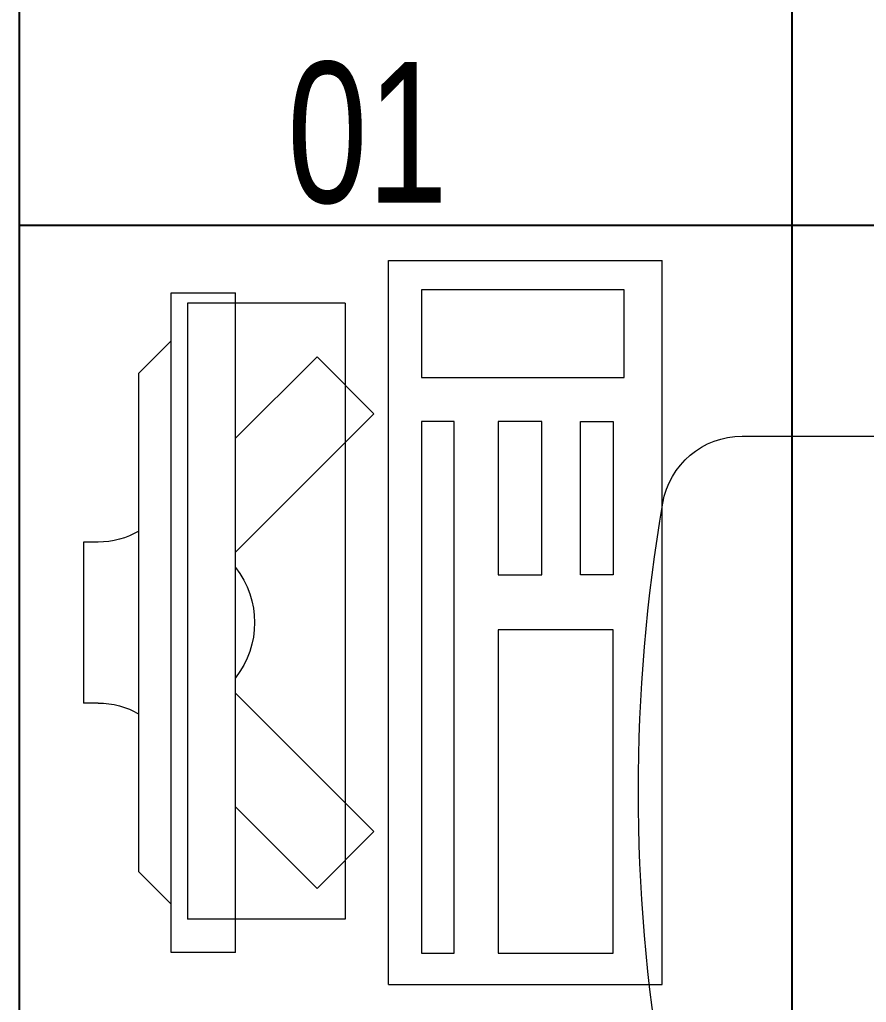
# Model space of a CAD drawing. Extents: x -509638 to 57327, y -29287 to 19916.
# Drawn here: x 25216 to 25742, y 2757 to 3368 of the extents above; entities that cross this region are included whole.
import ezdxf

# ---------------------------------------------------------------- set-up
doc = ezdxf.new("R2010")
doc.units = 0
doc.header["$LTSCALE"] = 0.25
doc.linetypes.add('DASHDOT', pattern=[25.4, 12.7, -6.35, 0, -6.35])
for name, color, linetype, lineweight in [('01-First Floor$0$72_EGR_EQP_TAG', 142, 'Continuous', 5), ('01-First Floor$0$LOADING', 253, 'Continuous', 5), ('01-First Floor$0$Walls', 251, 'Continuous', 5), ('E-LITE-CLNG-CNDT', 6, 'DASHDOT', 35)]:
    doc.layers.add(name, color=color, linetype=linetype, lineweight=lineweight)
doc.layers.add('01-First Floor$0$FALSE CEILING', color=251, linetype='Continuous')
doc.styles.add('01-First Floor$0$X3G_ENTITY_257CFD', font='swisscl.ttf', dxfattribs={"height": 200})

# ---------------------------------------------------------------- blocks, each defined once
blk = doc.blocks.new('01-First Floor$0$ITCWLS1-P')
at = {"layer": '01-First Floor$0$LOADING'}
for p, q in [((-0.17, 0.45), (-0.17, 0)), ((-0.17, 0.45), (0, 0.45)), ((0, 0.45), (0, 0)), ((-0.26509, 0.43, 0), (-0.30509, 0.43, 0)), ((-0.30509, 0.43, 0), (-0.30509, 0.02, 0)), ((-0.26509, 0.43, 0), (-0.26509, 0.02, 0)), ((-0.14957, 0.43047), (-0.12914, 0.43047)), ((-0.12914, 0.43047), (-0.12914, 0.40893)), ((-0.197, 0.40939), (-0.295, 0.40939)), ((-0.295, 0.02639), (-0.295, 0.40939)), ((-0.197, 0.02639), (-0.197, 0.40939)), ((-0.32509, 0.38, 0), (-0.30509, 0.4, 0)), ((-0.32509, 0.38, 0), (-0.32509, 0.07, 0)), ((-0.35032, 0.275), (-0.35961, 0.275)), ((-0.35961, 0.175), (-0.35961, 0.275)), ((-0.35032, 0.175), (-0.35961, 0.175)), ((-0.32509, 0.07, 0), (-0.30509, 0.05, 0)), ((-0.197, 0.02639), (-0.295, 0.02639)), ((-0.30509, 0.02, 0), (-0.26509, 0.02, 0)), ((-0.17, 0), (0, 0))]:
    blk.add_line(p, q, dxfattribs=at)
at = {"layer": '01-First Floor$0$LOADING', "extrusion": (2.48281e-10, 3.18408e-10, -1)}
for p, q in [((-0.26509, 0.33952), (-0.21443, 0.39019)), ((-0.17907, 0.35483), (-0.21443, 0.39019)), ((-0.26509, 0.26881), (-0.17907, 0.35483))]:
    blk.add_line(p, q, dxfattribs=at)
at = {"layer": '01-First Floor$0$LOADING', "extrusion": (2.48281e-10, -3.18408e-10, -1)}
for p, q in [((-0.26509, 0.18119), (-0.17907, 0.09517)), ((-0.26509, 0.11048), (-0.21443, 0.05981)), ((-0.17907, 0.09517), (-0.21443, 0.05981))]:
    blk.add_line(p, q, dxfattribs=at)
at = {"layer": '01-First Floor$0$LOADING'}
for points in [[(-0.12914, 0.40893), (-0.12914, 0.09996), (-0.14957, 0.09996), (-0.14957, 0.43047)], [(-0.14957, 0.09997), (-0.14957, 0.09997), (-0.14957, 0.09997), (-0.14957, 0.09997), (-0.14957, 0.09997), (-0.14957, 0.09997), (-0.14957, 0.09997), (-0.14957, 0.09997), (-0.14957, 0.09997)], [(-0.14957, 0.09997), (-0.14957, 0.09997), (-0.14957, 0.09997), (-0.14957, 0.09997), (-0.14957, 0.09997), (-0.14957, 0.09997), (-0.14957, 0.09997), (-0.14957, 0.09997), (-0.14957, 0.09997), (-0.14957, 0.09997), (-0.14957, 0.09997), (-0.14957, 0.09997), (-0.14957, 0.09997), (-0.14957, 0.09997), (-0.14957, 0.09997), (-0.14957, 0.09997), (-0.14957, 0.09997), (-0.14957, 0.09997)], [(-0.14957, 0.09996), (-0.14957, 0.09996), (-0.14957, 0.09996), (-0.14957, 0.09996), (-0.14957, 0.09996), (-0.14957, 0.09996), (-0.14957, 0.09996), (-0.14957, 0.09996), (-0.14957, 0.09996), (-0.14957, 0.09996)], [(-0.14957, 0.09996), (-0.14957, 0.09996), (-0.14957, 0.09996), (-0.14957, 0.09996), (-0.14957, 0.09996), (-0.14957, 0.09996), (-0.14957, 0.09996)], [(-0.14957, 0.09997), (-0.14957, 0.09997), (-0.14957, 0.09997), (-0.14957, 0.09997), (-0.14957, 0.09997), (-0.14957, 0.09997), (-0.14957, 0.09997), (-0.14957, 0.09997), (-0.14957, 0.09997), (-0.14957, 0.09997)], [(-0.14957, 0.09997), (-0.14957, 0.09997), (-0.14957, 0.09997), (-0.14957, 0.09997), (-0.14957, 0.09997), (-0.14957, 0.09997), (-0.14957, 0.09997), (-0.14957, 0.09997), (-0.14957, 0.09997), (-0.14957, 0.09997), (-0.14957, 0.09997), (-0.14957, 0.09997), (-0.14957, 0.09997), (-0.14957, 0.09997), (-0.14957, 0.09997)], [(-0.14957, 0.09997), (-0.14957, 0.09997), (-0.14957, 0.09997), (-0.14957, 0.09997), (-0.14957, 0.09997), (-0.14957, 0.09997), (-0.14957, 0.09997), (-0.14957, 0.09997), (-0.14957, 0.09997), (-0.14957, 0.09997)], [(-0.14957, 0.09997), (-0.14957, 0.09997), (-0.14957, 0.09997), (-0.14957, 0.09997), (-0.14957, 0.09997), (-0.14957, 0.09997), (-0.14957, 0.09997), (-0.14957, 0.09997), (-0.14957, 0.09997), (-0.14957, 0.09997)], [(-0.14957, 0.09996), (-0.14957, 0.09996), (-0.14957, 0.09996), (-0.14957, 0.09996), (-0.14957, 0.09996), (-0.14957, 0.09996), (-0.14957, 0.09996), (-0.14957, 0.09996), (-0.14957, 0.09996), (-0.14957, 0.09996), (-0.14957, 0.09996), (-0.14957, 0.09996), (-0.14957, 0.09996), (-0.14957, 0.09996), (-0.14957, 0.09996), (-0.14957, 0.09996), (-0.14957, 0.09996), (-0.14957, 0.09996), (-0.14957, 0.09997), (-0.14957, 0.09997), (-0.14957, 0.09997), (-0.14957, 0.09997), (-0.14957, 0.09997), (-0.14957, 0.09997), (-0.14957, 0.09997), (-0.14957, 0.09997), (-0.14957, 0.09997), (-0.14957, 0.09997), (-0.14957, 0.09997), (-0.14957, 0.09997), (-0.14957, 0.09997), (-0.14957, 0.09997), (-0.14956, 0.09997), (-0.14956, 0.09997), (-0.14956, 0.09997), (-0.14956, 0.09996), (-0.14956, 0.09996), (-0.14956, 0.09996), (-0.14956, 0.09996), (-0.14956, 0.09996), (-0.14956, 0.09996), (-0.14956, 0.09996), (-0.14956, 0.09996), (-0.14956, 0.09996), (-0.14956, 0.09996), (-0.14956, 0.09996), (-0.14956, 0.09996), (-0.14956, 0.09996), (-0.14957, 0.09996), (-0.14957, 0.09996), (-0.14957, 0.09996), (-0.14957, 0.09996), (-0.14957, 0.09996), (-0.14957, 0.09996)], [(-0.14957, 0.09996), (-0.14957, 0.09996), (-0.14957, 0.09996), (-0.14957, 0.09996), (-0.14957, 0.09996), (-0.14957, 0.09996), (-0.14957, 0.09996), (-0.14957, 0.09996), (-0.14957, 0.09996), (-0.14957, 0.09996), (-0.14957, 0.09997), (-0.14957, 0.09997), (-0.14957, 0.09997), (-0.14957, 0.09996), (-0.14957, 0.09996), (-0.14957, 0.09996), (-0.14957, 0.09996), (-0.14957, 0.09996), (-0.14957, 0.09996), (-0.14957, 0.09997), (-0.14957, 0.09997), (-0.14957, 0.09997), (-0.14957, 0.09997), (-0.14957, 0.09997), (-0.14957, 0.09997), (-0.14957, 0.09997), (-0.14957, 0.09997), (-0.14957, 0.09997), (-0.14957, 0.09997), (-0.14957, 0.09997), (-0.14957, 0.09997), (-0.14957, 0.09997), (-0.14957, 0.09997), (-0.14957, 0.09997), (-0.14957, 0.09997), (-0.14957, 0.09997), (-0.14957, 0.09997), (-0.14957, 0.09997), (-0.14957, 0.09997), (-0.14957, 0.09997), (-0.14957, 0.09997), (-0.14957, 0.09997), (-0.14957, 0.09997), (-0.14957, 0.09997), (-0.14957, 0.09997), (-0.14957, 0.09997), (-0.14957, 0.09997), (-0.14957, 0.09997), (-0.14957, 0.09997), (-0.14957, 0.09997), (-0.14957, 0.09997), (-0.14957, 0.09997), (-0.14957, 0.09997), (-0.14957, 0.09997), (-0.14957, 0.09997), (-0.14957, 0.09997), (-0.14957, 0.09997), (-0.14957, 0.09997), (-0.14957, 0.09997), (-0.14957, 0.09997), (-0.14957, 0.09997), (-0.14957, 0.09997), (-0.14957, 0.09997), (-0.14957, 0.09997), (-0.14957, 0.09997), (-0.14957, 0.09997), (-0.14957, 0.09997), (-0.14957, 0.09997), (-0.14957, 0.09997), (-0.14957, 0.09997), (-0.14957, 0.09997), (-0.14957, 0.09997), (-0.14957, 0.09997), (-0.14957, 0.09997), (-0.14957, 0.09997), (-0.14957, 0.09997), (-0.14957, 0.09997), (-0.14957, 0.09997), (-0.14957, 0.09997), (-0.14957, 0.09997), (-0.14956, 0.09997), (-0.14957, 0.09997), (-0.14957, 0.09997), (-0.14957, 0.09997), (-0.14957, 0.09997), (-0.14956, 0.09997), (-0.14957, 0.09997), (-0.14957, 0.09997), (-0.14957, 0.09997), (-0.14957, 0.09997), (-0.14957, 0.09997), (-0.14957, 0.09997), (-0.14957, 0.09997), (-0.14957, 0.09997), (-0.14957, 0.09997), (-0.14957, 0.09997), (-0.14956, 0.09997), (-0.14957, 0.09996), (-0.14957, 0.09996), (-0.14957, 0.09996), (-0.14956, 0.09996), (-0.14957, 0.09996), (-0.14957, 0.09996), (-0.14957, 0.09996), (-0.14957, 0.09996), (-0.14957, 0.09996), (-0.14957, 0.09996), (-0.14957, 0.09996), (-0.14957, 0.09996), (-0.14957, 0.09996), (-0.14957, 0.09996)], [(-0.14957, 0.09996), (-0.14957, 0.09996), (-0.14957, 0.09996), (-0.14957, 0.09996), (-0.14957, 0.09996), (-0.14957, 0.09996), (-0.14957, 0.09996), (-0.14957, 0.09996)], [(-0.14957, 0.09996), (-0.14957, 0.09996), (-0.14957, 0.09996), (-0.14957, 0.09996), (-0.14957, 0.09996), (-0.14957, 0.09996), (-0.14957, 0.09996), (-0.14957, 0.09996), (-0.14957, 0.09996), (-0.14957, 0.09996), (-0.14957, 0.09996), (-0.14957, 0.09996), (-0.14957, 0.09996), (-0.14957, 0.09996), (-0.14957, 0.09996), (-0.14957, 0.09996), (-0.14957, 0.09996), (-0.14957, 0.09996), (-0.14957, 0.09996), (-0.14957, 0.09996), (-0.14957, 0.09996), (-0.14957, 0.09996), (-0.14957, 0.09996), (-0.14957, 0.09996), (-0.14957, 0.09996), (-0.14957, 0.09996), (-0.14957, 0.09996), (-0.14957, 0.09996), (-0.14957, 0.09996), (-0.14957, 0.09996), (-0.14957, 0.09996), (-0.14957, 0.09996), (-0.14957, 0.09996), (-0.14957, 0.09996), (-0.14957, 0.09996), (-0.14957, 0.09996), (-0.14957, 0.09996), (-0.14957, 0.09996), (-0.14957, 0.09996), (-0.14957, 0.09996), (-0.14957, 0.09996), (-0.14957, 0.09996), (-0.14957, 0.09996), (-0.14957, 0.09996), (-0.14957, 0.09996), (-0.14957, 0.09996), (-0.14957, 0.09996), (-0.14957, 0.09996), (-0.14956, 0.09996), (-0.14956, 0.09996), (-0.14956, 0.09996), (-0.14956, 0.09996), (-0.14957, 0.09996), (-0.14957, 0.09996), (-0.14957, 0.09996), (-0.14957, 0.09996), (-0.14957, 0.09996), (-0.14957, 0.09996), (-0.14956, 0.09996), (-0.14957, 0.09996), (-0.14957, 0.09996), (-0.14957, 0.09996), (-0.14957, 0.09996), (-0.14957, 0.09996), (-0.14957, 0.09996), (-0.14957, 0.09996), (-0.14957, 0.09996), (-0.14957, 0.09996), (-0.14957, 0.09996), (-0.14956, 0.09996), (-0.14956, 0.09996), (-0.14957, 0.09996), (-0.14957, 0.09996), (-0.14957, 0.09996), (-0.14957, 0.09996), (-0.14957, 0.09996), (-0.14957, 0.09996), (-0.14957, 0.09996), (-0.14957, 0.09996), (-0.14957, 0.09996), (-0.14957, 0.09996), (-0.14957, 0.09996), (-0.14957, 0.09996), (-0.14957, 0.09996), (-0.14957, 0.09996), (-0.14957, 0.09996), (-0.14957, 0.09996), (-0.14957, 0.09996), (-0.14957, 0.09996)], [(-0.14957, 0.09996), (-0.14957, 0.09996), (-0.14957, 0.09996), (-0.14957, 0.09996), (-0.14957, 0.09996), (-0.14957, 0.09996), (-0.14957, 0.09996), (-0.14957, 0.09996), (-0.14957, 0.09996), (-0.14957, 0.09996), (-0.14957, 0.09996), (-0.14957, 0.09996)], [(-0.14957, 0.09996), (-0.14957, 0.09996), (-0.14956, 0.09996), (-0.14956, 0.09996), (-0.14956, 0.09996), (-0.14956, 0.09996), (-0.14957, 0.09996)], [(-0.14957, 0.09996), (-0.14957, 0.09996), (-0.14957, 0.09996), (-0.14957, 0.09996), (-0.14957, 0.09996), (-0.14957, 0.09996), (-0.14957, 0.09996), (-0.14957, 0.09996), (-0.14957, 0.09996), (-0.14956, 0.09996), (-0.14956, 0.09996), (-0.14956, 0.09996), (-0.14956, 0.09996), (-0.14956, 0.09996), (-0.14956, 0.09996), (-0.14956, 0.09996), (-0.14957, 0.09996)]]:
    blk.add_lwpolyline(points, dxfattribs=at)
for points in [[(-0.1019, 0.43047), (-0.03039, 0.43047), (-0.03039, 0.22944), (-0.1019, 0.22944)], [(-0.1019, 0.19536), (-0.07466, 0.19536), (-0.07466, 0.09996), (-0.1019, 0.09996)], [(-0.03039, 0.19536), (-0.05082, 0.19536), (-0.05082, 0.09996), (-0.03039, 0.09996)], [(-0.14956, 0.09996), (-0.14956, 0.09996), (-0.14956, 0.09996), (-0.14956, 0.09996), (-0.14956, 0.09996), (-0.14956, 0.09996), (-0.14956, 0.09996), (-0.14956, 0.09996), (-0.14957, 0.09996), (-0.14957, 0.09996), (-0.14957, 0.09996), (-0.14957, 0.09996), (-0.14957, 0.09996), (-0.14957, 0.09996), (-0.14957, 0.09996), (-0.14957, 0.09996), (-0.14957, 0.09996), (-0.14957, 0.09996), (-0.14957, 0.09996), (-0.14957, 0.09996), (-0.14957, 0.09996), (-0.14957, 0.09996), (-0.14957, 0.09996), (-0.14957, 0.09996), (-0.14957, 0.09996), (-0.14957, 0.09996), (-0.14957, 0.09996), (-0.14957, 0.09996), (-0.14957, 0.09996), (-0.14957, 0.09996), (-0.14957, 0.09996), (-0.14957, 0.09996), (-0.14957, 0.09996), (-0.14957, 0.09996), (-0.14957, 0.09996), (-0.14957, 0.09996), (-0.14957, 0.09996), (-0.14957, 0.09996), (-0.14957, 0.09996), (-0.14957, 0.09996), (-0.14957, 0.09996), (-0.14957, 0.09996), (-0.14957, 0.09996), (-0.14957, 0.09996), (-0.14957, 0.09996), (-0.14957, 0.09996), (-0.14957, 0.09996), (-0.14957, 0.09996), (-0.14957, 0.09996), (-0.14957, 0.09996), (-0.14957, 0.09996), (-0.14957, 0.09996), (-0.14957, 0.09996), (-0.14957, 0.09996), (-0.14957, 0.09996), (-0.14957, 0.09996), (-0.14957, 0.09996), (-0.14956, 0.09996), (-0.14956, 0.09996), (-0.14956, 0.09996), (-0.14956, 0.09996), (-0.14956, 0.09996), (-0.14956, 0.09996), (-0.14956, 0.09996), (-0.14956, 0.09996), (-0.14956, 0.09996), (-0.14956, 0.09996), (-0.14956, 0.09996), (-0.14956, 0.09996), (-0.14956, 0.09996), (-0.14956, 0.09996), (-0.14956, 0.09996), (-0.14956, 0.09996), (-0.14956, 0.09996), (-0.14956, 0.09996), (-0.14956, 0.09996), (-0.14956, 0.09996), (-0.14956, 0.09996), (-0.14956, 0.09996), (-0.14956, 0.09996), (-0.14956, 0.09996), (-0.14956, 0.09996), (-0.14956, 0.09996), (-0.14956, 0.09996), (-0.14956, 0.09996), (-0.14956, 0.09996), (-0.14956, 0.09996), (-0.14956, 0.09996), (-0.14956, 0.09996), (-0.14957, 0.09996), (-0.14957, 0.09996), (-0.14957, 0.09996), (-0.14957, 0.09996), (-0.14957, 0.09996), (-0.14957, 0.09996), (-0.14957, 0.09996), (-0.14957, 0.09996), (-0.14957, 0.09996), (-0.14957, 0.09996), (-0.14957, 0.09996), (-0.14957, 0.09996), (-0.14957, 0.09996), (-0.14957, 0.09996), (-0.14957, 0.09996), (-0.14957, 0.09996), (-0.14957, 0.09996), (-0.14957, 0.09996), (-0.14957, 0.09996), (-0.14957, 0.09996), (-0.14957, 0.09996), (-0.14957, 0.09996), (-0.14957, 0.09996), (-0.14957, 0.09996), (-0.14957, 0.09996), (-0.14957, 0.09996), (-0.14957, 0.09996), (-0.14957, 0.09996), (-0.14957, 0.09996), (-0.14957, 0.09996), (-0.14957, 0.09996), (-0.14957, 0.09996), (-0.14957, 0.09996), (-0.14957, 0.09996), (-0.14957, 0.09996), (-0.14957, 0.09996), (-0.14957, 0.09996), (-0.14957, 0.09996), (-0.14957, 0.09996), (-0.14957, 0.09996), (-0.14957, 0.09996), (-0.14957, 0.09996), (-0.14957, 0.09996), (-0.14957, 0.09996), (-0.14957, 0.09996), (-0.14957, 0.09996), (-0.14957, 0.09996), (-0.14957, 0.09996), (-0.14957, 0.09996), (-0.14957, 0.09996), (-0.14957, 0.09996), (-0.14957, 0.09996), (-0.14957, 0.09996), (-0.14957, 0.09996), (-0.14957, 0.09996), (-0.14957, 0.09996), (-0.14957, 0.09996), (-0.14957, 0.09996), (-0.14957, 0.09996), (-0.14957, 0.09996), (-0.14957, 0.09996), (-0.14957, 0.09996), (-0.14957, 0.09996), (-0.14957, 0.09996), (-0.14957, 0.09996), (-0.14956, 0.09996), (-0.14956, 0.09996), (-0.14956, 0.09996), (-0.14956, 0.09996), (-0.14956, 0.09996), (-0.14956, 0.09996), (-0.14956, 0.09996), (-0.14956, 0.09996), (-0.14956, 0.09996), (-0.14956, 0.09996), (-0.14956, 0.09996), (-0.14956, 0.09996), (-0.14956, 0.09996), (-0.14956, 0.09996), (-0.14956, 0.09996), (-0.14956, 0.09996), (-0.14956, 0.09996), (-0.14956, 0.09996), (-0.14956, 0.09996), (-0.14956, 0.09996), (-0.14956, 0.09996), (-0.14956, 0.09996), (-0.14956, 0.09996), (-0.14956, 0.09996), (-0.14956, 0.09996), (-0.14956, 0.09996), (-0.14956, 0.09996), (-0.14956, 0.09996), (-0.14956, 0.09996), (-0.14956, 0.09996), (-0.14956, 0.09996), (-0.14956, 0.09996), (-0.14956, 0.09996), (-0.14956, 0.09996), (-0.14956, 0.09996), (-0.14956, 0.09996), (-0.14956, 0.09996), (-0.14956, 0.09996), (-0.14956, 0.09996), (-0.14956, 0.09996), (-0.14956, 0.09996), (-0.14956, 0.09996), (-0.14956, 0.09996), (-0.14956, 0.09996), (-0.14956, 0.09996), (-0.14956, 0.09996), (-0.14956, 0.09996), (-0.14957, 0.09996), (-0.14957, 0.09996), (-0.14957, 0.09996), (-0.14957, 0.09996), (-0.14957, 0.09996), (-0.14957, 0.09996), (-0.14957, 0.09996), (-0.14957, 0.09996), (-0.14957, 0.09996), (-0.14957, 0.09996), (-0.14957, 0.09996), (-0.14957, 0.09996), (-0.14957, 0.09996), (-0.14957, 0.09996), (-0.14957, 0.09996), (-0.14957, 0.09996), (-0.14957, 0.09996), (-0.14957, 0.09996), (-0.14957, 0.09996), (-0.14957, 0.09996), (-0.14957, 0.09996), (-0.14957, 0.09996), (-0.14957, 0.09996), (-0.14957, 0.09996), (-0.14957, 0.09996), (-0.14957, 0.09996), (-0.14957, 0.09996), (-0.14957, 0.09996), (-0.14957, 0.09996), (-0.14957, 0.09996), (-0.14957, 0.09996), (-0.14957, 0.09996), (-0.14957, 0.09996), (-0.14957, 0.09996), (-0.14956, 0.09996), (-0.14956, 0.09996), (-0.14956, 0.09996), (-0.14956, 0.09996), (-0.14956, 0.09996), (-0.14956, 0.09996), (-0.14956, 0.09996), (-0.14956, 0.09996), (-0.14956, 0.09996), (-0.14956, 0.09996), (-0.14956, 0.09996), (-0.14956, 0.09996), (-0.14956, 0.09996), (-0.14956, 0.09996), (-0.14956, 0.09996), (-0.14956, 0.09996), (-0.14956, 0.09996), (-0.14956, 0.09996), (-0.14956, 0.09996), (-0.14956, 0.09996), (-0.14956, 0.09996), (-0.14956, 0.09996), (-0.14956, 0.09996), (-0.14956, 0.09996), (-0.14956, 0.09996), (-0.14956, 0.09996), (-0.14956, 0.09996), (-0.14956, 0.09996), (-0.14956, 0.09996), (-0.14956, 0.09996), (-0.14956, 0.09996), (-0.14956, 0.09996), (-0.14956, 0.09996), (-0.14956, 0.09996), (-0.14956, 0.09996), (-0.14956, 0.09996), (-0.14956, 0.09996), (-0.14956, 0.09996), (-0.14956, 0.09996), (-0.14956, 0.09996), (-0.14956, 0.09996), (-0.14956, 0.09996)], [(-0.14957, 0.09996), (-0.14957, 0.09996), (-0.14957, 0.09996), (-0.14957, 0.09996), (-0.14957, 0.09996), (-0.14957, 0.09996), (-0.14957, 0.09996), (-0.14957, 0.09996), (-0.14957, 0.09996), (-0.14957, 0.09996), (-0.14957, 0.09996), (-0.14957, 0.09996), (-0.14957, 0.09996), (-0.14957, 0.09996), (-0.14957, 0.09996), (-0.14957, 0.09996), (-0.14957, 0.09996), (-0.14957, 0.09996), (-0.14957, 0.09996), (-0.14957, 0.09996), (-0.14957, 0.09996), (-0.14957, 0.09996), (-0.14957, 0.09996), (-0.14957, 0.09996), (-0.14957, 0.09996), (-0.14957, 0.09996), (-0.14957, 0.09996), (-0.14957, 0.09996), (-0.14957, 0.09996), (-0.14957, 0.09996), (-0.14957, 0.09996), (-0.14957, 0.09996), (-0.14957, 0.09996), (-0.14957, 0.09996), (-0.14957, 0.09996), (-0.14957, 0.09996), (-0.14957, 0.09996), (-0.14957, 0.09996), (-0.14957, 0.09996), (-0.14957, 0.09996), (-0.14957, 0.09996), (-0.14957, 0.09996), (-0.14957, 0.09996), (-0.14957, 0.09996), (-0.14957, 0.09996), (-0.14957, 0.09996), (-0.14957, 0.09996), (-0.14957, 0.09996), (-0.14957, 0.09996), (-0.14957, 0.09996), (-0.14957, 0.09996), (-0.14957, 0.09996), (-0.14957, 0.09996), (-0.14957, 0.09996), (-0.14957, 0.09996), (-0.14957, 0.09996), (-0.14957, 0.09996), (-0.14957, 0.09996), (-0.14957, 0.09996), (-0.14957, 0.09996), (-0.14957, 0.09996), (-0.14957, 0.09996), (-0.14957, 0.09996), (-0.14957, 0.09996), (-0.14957, 0.09996), (-0.14957, 0.09996), (-0.14957, 0.09996), (-0.14957, 0.09996), (-0.14957, 0.09996), (-0.14957, 0.09996), (-0.14957, 0.09996), (-0.14957, 0.09996), (-0.14957, 0.09996), (-0.14957, 0.09996), (-0.14957, 0.09996), (-0.14957, 0.09996), (-0.14957, 0.09996), (-0.14957, 0.09996), (-0.14957, 0.09996), (-0.14957, 0.09996), (-0.14957, 0.09996), (-0.14957, 0.09996), (-0.14957, 0.09996), (-0.14957, 0.09996), (-0.14957, 0.09996), (-0.14957, 0.09996), (-0.14957, 0.09996), (-0.14957, 0.09996), (-0.14957, 0.09996), (-0.14957, 0.09996), (-0.14957, 0.09996), (-0.14957, 0.09996), (-0.14957, 0.09996), (-0.14957, 0.09996), (-0.14957, 0.09996), (-0.14957, 0.09996), (-0.14957, 0.09996), (-0.14957, 0.09996), (-0.14957, 0.09996), (-0.14957, 0.09996), (-0.14957, 0.09996), (-0.14957, 0.09996), (-0.14957, 0.09996), (-0.14957, 0.09996), (-0.14957, 0.09996), (-0.14957, 0.09996), (-0.14957, 0.09996), (-0.14957, 0.09996), (-0.14957, 0.09996), (-0.14957, 0.09996), (-0.14957, 0.09996), (-0.14957, 0.09996), (-0.14957, 0.09996), (-0.14957, 0.09996), (-0.14957, 0.09996), (-0.14957, 0.09996), (-0.14957, 0.09996), (-0.14957, 0.09996), (-0.14957, 0.09996), (-0.14957, 0.09996), (-0.14957, 0.09996), (-0.14957, 0.09996), (-0.14957, 0.09996), (-0.14957, 0.09996), (-0.14957, 0.09996), (-0.14957, 0.09996), (-0.14957, 0.09996), (-0.14957, 0.09996), (-0.14957, 0.09996), (-0.14957, 0.09996), (-0.14957, 0.09996), (-0.14957, 0.09996), (-0.14957, 0.09996), (-0.14957, 0.09996), (-0.14957, 0.09996), (-0.14957, 0.09996), (-0.14957, 0.09996), (-0.14957, 0.09996), (-0.14957, 0.09996), (-0.14957, 0.09996), (-0.14957, 0.09996), (-0.14957, 0.09996), (-0.14957, 0.09996), (-0.14957, 0.09996), (-0.14957, 0.09996), (-0.14957, 0.09996), (-0.14957, 0.09996), (-0.14957, 0.09996), (-0.14957, 0.09996), (-0.14957, 0.09996), (-0.14957, 0.09996), (-0.14957, 0.09996), (-0.14957, 0.09996), (-0.14957, 0.09996), (-0.14957, 0.09996), (-0.14957, 0.09996), (-0.14957, 0.09996), (-0.14957, 0.09996), (-0.14957, 0.09996), (-0.14957, 0.09996), (-0.14957, 0.09996), (-0.14957, 0.09996), (-0.14957, 0.09996), (-0.14957, 0.09996), (-0.14957, 0.09996), (-0.14957, 0.09996), (-0.14957, 0.09996), (-0.14957, 0.09996), (-0.14957, 0.09996), (-0.14957, 0.09996), (-0.14957, 0.09996), (-0.14957, 0.09996), (-0.14957, 0.09996), (-0.14957, 0.09996), (-0.14957, 0.09996), (-0.14957, 0.09996), (-0.14957, 0.09996), (-0.14957, 0.09996), (-0.14957, 0.09996), (-0.14957, 0.09996), (-0.14957, 0.09996), (-0.14957, 0.09996), (-0.14957, 0.09996), (-0.14957, 0.09996), (-0.14957, 0.09996), (-0.14957, 0.09996), (-0.14957, 0.09996), (-0.14957, 0.09996), (-0.14957, 0.09996), (-0.14957, 0.09996), (-0.14957, 0.09996), (-0.14957, 0.09996), (-0.14957, 0.09996), (-0.14957, 0.09996), (-0.14957, 0.09996), (-0.14957, 0.09996), (-0.14957, 0.09996), (-0.14957, 0.09996), (-0.14957, 0.09996), (-0.14957, 0.09996), (-0.14957, 0.09996), (-0.14957, 0.09996), (-0.14957, 0.09996), (-0.14957, 0.09996), (-0.14957, 0.09996), (-0.14957, 0.09996), (-0.14957, 0.09996), (-0.14957, 0.09996), (-0.14957, 0.09996), (-0.14957, 0.09996), (-0.14957, 0.09996), (-0.14957, 0.09996), (-0.14957, 0.09996), (-0.14957, 0.09996)], [(-0.14957, 0.09996), (-0.14957, 0.09996), (-0.14957, 0.09996), (-0.14957, 0.09996), (-0.14957, 0.09996), (-0.14957, 0.09996), (-0.14957, 0.09996), (-0.14957, 0.09996), (-0.14957, 0.09996), (-0.14957, 0.09996), (-0.14957, 0.09996), (-0.14957, 0.09996), (-0.14957, 0.09996), (-0.14957, 0.09996), (-0.14957, 0.09996), (-0.14957, 0.09996), (-0.14957, 0.09996), (-0.14957, 0.09996), (-0.14957, 0.09996), (-0.14957, 0.09996), (-0.14957, 0.09996), (-0.14957, 0.09996), (-0.14957, 0.09996), (-0.14957, 0.09996), (-0.14957, 0.09996), (-0.14957, 0.09996), (-0.14957, 0.09996), (-0.14957, 0.09996), (-0.14957, 0.09996), (-0.14957, 0.09996), (-0.14957, 0.09996), (-0.14957, 0.09996), (-0.14957, 0.09996), (-0.14957, 0.09996), (-0.14957, 0.09996), (-0.14957, 0.09996), (-0.14957, 0.09996), (-0.14957, 0.09996), (-0.14957, 0.09996), (-0.14957, 0.09996), (-0.14957, 0.09996), (-0.14957, 0.09996), (-0.14957, 0.09996), (-0.14957, 0.09996), (-0.14957, 0.09996), (-0.14957, 0.09996), (-0.14957, 0.09996), (-0.14957, 0.09996), (-0.14957, 0.09996), (-0.14957, 0.09996), (-0.14957, 0.09996), (-0.14957, 0.09996), (-0.14957, 0.09996), (-0.14957, 0.09996), (-0.14957, 0.09996), (-0.14957, 0.09996), (-0.14957, 0.09996), (-0.14957, 0.09996), (-0.14957, 0.09996), (-0.14957, 0.09996), (-0.14957, 0.09996), (-0.14957, 0.09996), (-0.14957, 0.09996), (-0.14957, 0.09996), (-0.14957, 0.09996), (-0.14957, 0.09996), (-0.14957, 0.09996), (-0.14957, 0.09996), (-0.14957, 0.09996), (-0.14957, 0.09996), (-0.14957, 0.09996), (-0.14957, 0.09996), (-0.14957, 0.09996), (-0.14957, 0.09996), (-0.14957, 0.09996), (-0.14957, 0.09996), (-0.14957, 0.09996), (-0.14957, 0.09996), (-0.14957, 0.09996), (-0.14957, 0.09996), (-0.14957, 0.09996), (-0.14957, 0.09996), (-0.14957, 0.09996), (-0.14957, 0.09996), (-0.14957, 0.09996), (-0.14957, 0.09996), (-0.14957, 0.09996), (-0.14957, 0.09996), (-0.14957, 0.09996), (-0.14957, 0.09996), (-0.14957, 0.09996), (-0.14957, 0.09996), (-0.14957, 0.09996), (-0.14957, 0.09996), (-0.14957, 0.09996), (-0.14957, 0.09996), (-0.14957, 0.09996), (-0.14957, 0.09996), (-0.14957, 0.09996), (-0.14957, 0.09996), (-0.14957, 0.09996), (-0.14957, 0.09996), (-0.14957, 0.09996), (-0.14957, 0.09996), (-0.14957, 0.09996), (-0.14957, 0.09996), (-0.14957, 0.09996), (-0.14957, 0.09996), (-0.14957, 0.09996), (-0.14957, 0.09996), (-0.14957, 0.09996), (-0.14957, 0.09996), (-0.14957, 0.09996), (-0.14957, 0.09996), (-0.14957, 0.09996), (-0.14957, 0.09996), (-0.14957, 0.09996), (-0.14957, 0.09996), (-0.14957, 0.09996), (-0.14957, 0.09996), (-0.14957, 0.09996), (-0.14957, 0.09996), (-0.14957, 0.09996), (-0.14957, 0.09996), (-0.14957, 0.09996), (-0.14957, 0.09996), (-0.14957, 0.09996), (-0.14957, 0.09996), (-0.14957, 0.09996), (-0.14957, 0.09996), (-0.14957, 0.09996), (-0.14957, 0.09996), (-0.14957, 0.09996), (-0.14957, 0.09996), (-0.14957, 0.09996), (-0.14957, 0.09996), (-0.14957, 0.09996), (-0.14957, 0.09996), (-0.14957, 0.09996), (-0.14957, 0.09996), (-0.14957, 0.09996), (-0.14957, 0.09996), (-0.14957, 0.09996), (-0.14957, 0.09996), (-0.14957, 0.09996), (-0.14957, 0.09996), (-0.14957, 0.09996), (-0.14957, 0.09996), (-0.14957, 0.09996), (-0.14957, 0.09996), (-0.14957, 0.09996), (-0.14957, 0.09996), (-0.14957, 0.09996), (-0.14957, 0.09996), (-0.14957, 0.09996), (-0.14957, 0.09996), (-0.14957, 0.09996), (-0.14957, 0.09996), (-0.14957, 0.09996), (-0.14957, 0.09996), (-0.14957, 0.09996), (-0.14957, 0.09996), (-0.14957, 0.09996), (-0.14957, 0.09996), (-0.14957, 0.09996), (-0.14957, 0.09996), (-0.14957, 0.09996), (-0.14957, 0.09996), (-0.14957, 0.09996), (-0.14957, 0.09996), (-0.14957, 0.09996), (-0.14957, 0.09996), (-0.14957, 0.09996), (-0.14957, 0.09996), (-0.14957, 0.09996), (-0.14957, 0.09996), (-0.14957, 0.09996), (-0.14957, 0.09996), (-0.14957, 0.09996), (-0.14957, 0.09996), (-0.14957, 0.09996), (-0.14957, 0.09996), (-0.14957, 0.09996), (-0.14957, 0.09996), (-0.14957, 0.09996), (-0.14957, 0.09996), (-0.14957, 0.09996), (-0.14957, 0.09996), (-0.14957, 0.09996), (-0.14957, 0.09996), (-0.14957, 0.09996), (-0.14957, 0.09996), (-0.14957, 0.09996), (-0.14957, 0.09996), (-0.14957, 0.09996), (-0.14957, 0.09996), (-0.14957, 0.09996), (-0.14957, 0.09996), (-0.14957, 0.09996), (-0.14957, 0.09996), (-0.14957, 0.09996), (-0.14957, 0.09996), (-0.14957, 0.09996), (-0.14957, 0.09996), (-0.14957, 0.09996), (-0.14957, 0.09996), (-0.14957, 0.09996), (-0.14957, 0.09996), (-0.14957, 0.09996), (-0.14957, 0.09996), (-0.14957, 0.09996), (-0.14957, 0.09996), (-0.14957, 0.09996), (-0.14957, 0.09996), (-0.14957, 0.09996), (-0.14957, 0.09996), (-0.14957, 0.09996), (-0.14957, 0.09996), (-0.14957, 0.09996)], [(-0.14957, 0.0727), (-0.02358, 0.0727), (-0.02358, 0.01818), (-0.14957, 0.01818)]]:
    blk.add_lwpolyline(points, close=True, dxfattribs=at)
for centre, radius, start, end in [((-0.35032, 0.325), 0.05, 270, 300.30934), ((-0.3089, 0.225), 0.05564, 321.94311, 38.05689), ((-0.35032, 0.125), 0.05, 59.69066, 90)]:
    blk.add_arc(centre, radius, start, end, dxfattribs=at)
blk = doc.blocks.new('01-First Floor$0$GF21018-P')
at = {"color": 0}
blk.add_line((-0.2207, 0.47563), (-0.2207, 0.0675), dxfattribs=at)
for centre, radius, start, end in [((-0.0001, -0.52948), 1.06948, 80.36712, 99.63288), ((-0.1707, 0.47563), 0.05, 99.63288, 180)]:
    blk.add_arc(centre, radius, start, end, dxfattribs=at)
blk = doc.blocks.new('01-First Floor')
at = {"layer": '01-First Floor$0$FALSE CEILING'}
blk.add_line((25695.56, 1919.52, -0.1), (25695.56, 3820.42, -0.1), dxfattribs=at)
at = {"layer": '01-First Floor$0$FALSE CEILING', "linetype": 'Continuous'}
blk.add_line((25215.56, 3240), (29215.56, 3240), dxfattribs=at)
at = {"layer": '01-First Floor$0$FALSE CEILING'}
blk.add_lwpolyline([(29215.56, 1440), (25215.56, 1440), (25215.56, 5010), (29215.56, 5010)], close=True, dxfattribs=at)
at = {"layer": '01-First Floor$0$LOADING'}
blk.add_line((25695.56, 1919.52, -0.1), (25695.56, 3820.42, -0.1), dxfattribs=at)
at = {"layer": '01-First Floor$0$Walls'}
blk.add_line((25215.56, 1440), (25215.56, 3930), dxfattribs=at)
at = {"layer": '01-First Floor$0$LOADING', "extrusion": (8.01373e-06, -1.93988e-16, 1), "xscale": -1000.000000000011, "yscale": 1000.000000000011, "zscale": 1000.000000000011, "rotation": 180}
blk.add_blockref('01-First Floor$0$ITCWLS1-P', (25614.76, 3218.06, 0.1), dxfattribs=at)
at = {"layer": '01-First Floor$0$LOADING', "extrusion": (7.77426e-06, 2.24021e-05, 1), "xscale": -1000, "yscale": 1000.000000000001, "zscale": 1000, "rotation": 90.00141075505213}
blk.add_blockref('01-First Floor$0$GF21018-P', (26140.04, 2888.17, 0.17), dxfattribs=at)
at = {"layer": '01-First Floor$0$72_EGR_EQP_TAG', "insert": (25431.68, 3341.45, -0.1), "char_height": 87.473, "attachment_point": 2, "style": '01-First Floor$0$X3G_ENTITY_257CFD'}
blk.add_mtext('01', dxfattribs=at)

msp = doc.modelspace()

# ---------------------------------------------------------------- block references
at = {"layer": 'E-LITE-CLNG-CNDT'}
msp.add_blockref('01-First Floor', (0, 0), dxfattribs=at)

doc.saveas('drawing.dxf')
